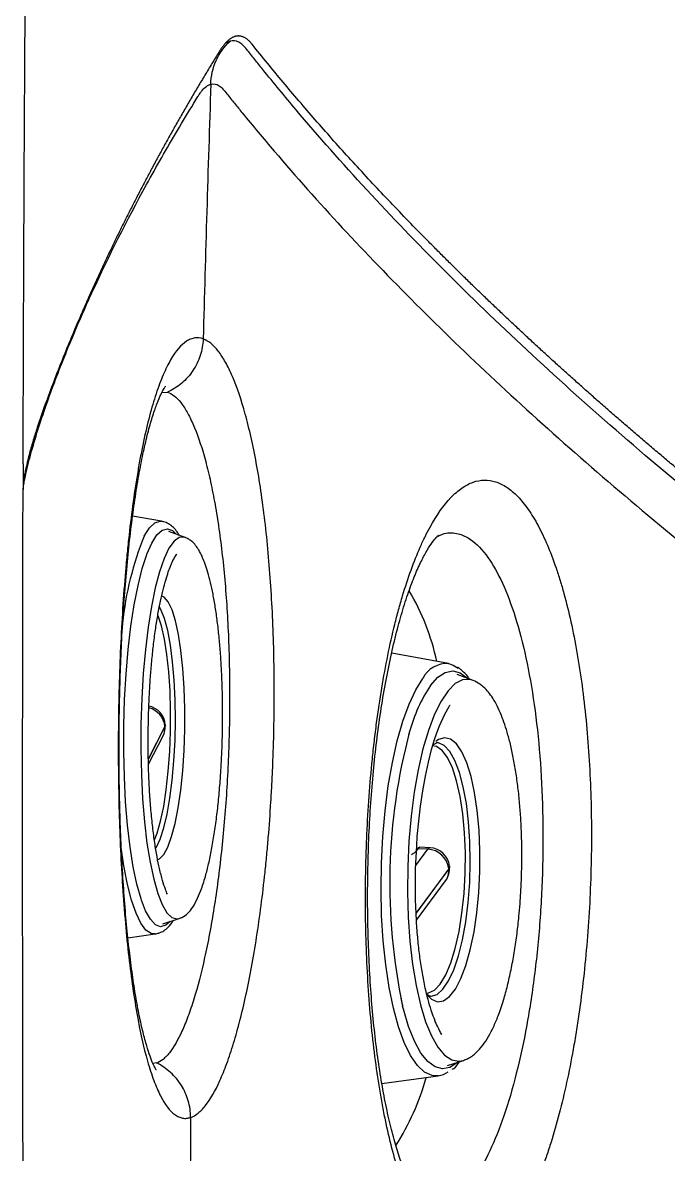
# Model space of a CAD drawing. Extents: x 409 to 498, y 628 to 778.
# Drawn here: x 413.901 to 416.584, y 690.843 to 695.543 of the extents above; entities that cross this region are included whole.
import ezdxf

# ---------------------------------------------------------------- set-up
doc = ezdxf.new("R2010")
doc.units = 0
doc.header["$MEASUREMENT"] = 0
doc.layers.add('1', color=4, linetype='Continuous')
doc.layers.add('GEOMETRY', color=4, linetype='Continuous', lineweight=25)

# ---------------------------------------------------------------- blocks, each defined once
blk = doc.blocks.new('2026_PULSE')
at = {"layer": 'GEOMETRY'}
for p, q in [((6.1864, 50.5058), (6.1714, 50.4963)), ((5.9026, 49.0461), (5.9268, 49.0481)), ((5.3367, 48.726), (5.3321, 48.6959)), ((5.901, 48.5117), (5.7813, 48.5324)), ((5.999, 48.4448), (5.9316, 48.4691)), ((6.0005, 48.4442), (5.999, 48.4448)), ((7.0942, 47.9206), (6.8576, 47.9647)), ((7.1955, 47.8509), (7.1302, 47.8758)), ((5.9156, 47.6595), (5.8467, 47.5263)), ((5.9157, 47.6578), (5.9156, 47.6595)), ((5.9172, 47.6647), (5.9171, 47.6664)), ((5.8467, 47.5245), (5.9157, 47.6578)), ((5.8473, 47.5027), (5.9079, 47.6201)), ((6.9321, 47.6388), (6.928, 47.6251)), ((7.0455, 47.5917), (7.0434, 47.5917)), ((6.9578, 47.0827), (7.0072, 47.1498)), ((7.0072, 47.1498), (6.9664, 47.1518)), ((7.0173, 47.1559), (6.9747, 47.158)), ((7.0945, 47.069), (6.9591, 46.8851)), ((6.9592, 46.8834), (7.0947, 47.0673)), ((7.0947, 47.0673), (7.0945, 47.069)), ((7.0979, 47.0773), (7.0978, 47.0789)), ((6.9606, 46.8546), (7.0817, 47.019)), ((5.9065, 46.8399), (5.9747, 46.8621)), ((5.9747, 46.8621), (5.9771, 46.863)), ((5.7621, 46.7823), (5.8746, 46.7982)), ((5.8811, 46.2621), (5.8657, 46.2605)), ((7.089, 46.2513), (7.1555, 46.2729)), ((7.1555, 46.2729), (7.1591, 46.2741)), ((6.8172, 46.177), (7.0508, 46.2084))]:
    blk.add_line(p, q, dxfattribs=at)
at = {"layer": 'GEOMETRY', "flags": 128}
for points in [[(5.3265, 48.7502), (5.3263, 48.6966), (5.3262, 48.6431)], [(5.8296, 48.4505), (5.8512, 48.4848), (5.8732, 48.5055), (5.8954, 48.5122), (5.901, 48.5117)], [(5.8608, 48.4215), (5.8821, 48.4551), (5.9038, 48.4751), (5.9256, 48.481), (5.9473, 48.4728), (5.9627, 48.4579)], [(5.999, 48.4448), (5.9963, 48.4456), (5.9749, 48.4444), (5.9535, 48.429), (5.9325, 48.3998), (5.9123, 48.3572), (5.8932, 48.3021), (5.8756, 48.2355), (5.8598, 48.1584), (5.8461, 48.0724), (5.8347, 47.9789), (5.8257, 47.8795), (5.8195, 47.7762), (5.8161, 47.6706), (5.8155, 47.5648), (5.8178, 47.4605), (5.8228, 47.3597), (5.8307, 47.2641), (5.8411, 47.1755), (5.8539, 47.0954), (5.8689, 47.0252)], [(5.8401, 48.3738), (5.8405, 48.3747), (5.8608, 48.4215)], [(5.818, 46.938), (5.8163, 46.9434), (5.7992, 47.0044), (5.784, 47.0765), (5.771, 47.1586), (5.7604, 47.2491), (5.7524, 47.3466), (5.7471, 47.4493), (5.7447, 47.5555), (5.7451, 47.6635), (5.7483, 47.7713), (5.7544, 47.8771), (5.7631, 47.979), (5.7744, 48.0755), (5.788, 48.1647), (5.8038, 48.2452), (5.8214, 48.3156), (5.8401, 48.3738)], [(5.8842, 47.107), (5.8931, 47.1106), (5.9106, 47.1281), (5.9275, 47.1589), (5.9434, 47.2023), (5.9579, 47.2572), (5.9706, 47.3221), (5.9813, 47.3955), (5.9895, 47.4754), (5.9952, 47.5599), (5.9981, 47.6468), (5.9983, 47.7339), (5.9956, 47.819), (5.9902, 47.8999), (5.9822, 47.9746), (5.9719, 48.0413), (5.9593, 48.0982), (5.945, 48.1438), (5.9292, 48.177), (5.9124, 48.1971), (5.9016, 48.2026)], [(5.8769, 47.153), (5.8799, 47.1578), (5.8962, 47.192), (5.9113, 47.2384), (5.9249, 47.2957), (5.9366, 47.3625), (5.9461, 47.437), (5.9532, 47.5172), (5.9575, 47.6011), (5.9592, 47.6864), (5.958, 47.7709), (5.9541, 47.8523), (5.9475, 47.9286), (5.9385, 47.9977), (5.9271, 48.0578), (5.9139, 48.1074), (5.899, 48.145), (5.8921, 48.1574)], [(5.8716, 47.1883), (5.8829, 47.2168), (5.8975, 47.2667), (5.9104, 47.3273), (5.9212, 47.3968), (5.9297, 47.4734), (5.9357, 47.555), (5.9389, 47.6394), (5.9393, 47.7242), (5.9368, 47.8071), (5.9316, 47.8859), (5.9237, 47.9584), (5.9135, 48.0227), (5.9011, 48.0769), (5.8869, 48.1196), (5.8858, 48.1222)], [(7.0942, 47.9206), (7.1127, 47.9147), (7.134, 47.9015)], [(7.0508, 46.2084), (7.0252, 46.2096), (6.9941, 46.2237), (6.9642, 46.2517), (6.9358, 46.293), (6.9095, 46.347), (6.8857, 46.4127), (6.8648, 46.4892), (6.8471, 46.5752), (6.8329, 46.6691), (6.8224, 46.7696), (6.8159, 46.8749), (6.8134, 46.9833), (6.815, 47.0931), (6.8206, 47.2024), (6.8301, 47.3094), (6.8435, 47.4125), (6.8604, 47.5098), (6.8806, 47.5998), (6.9038, 47.681), (6.9296, 47.7521), (6.9575, 47.812), (6.9871, 47.8595)], [(7.1955, 47.8509), (7.183, 47.8544), (7.1524, 47.853), (7.1219, 47.8374), (7.0919, 47.808), (7.063, 47.7653), (7.0356, 47.7101), (7.0104, 47.6433), (6.9877, 47.5661), (6.9679, 47.48), (6.9514, 47.3864), (6.9385, 47.287), (6.9295, 47.1836), (6.9244, 47.0781), (6.9234, 46.9723), (6.9264, 46.868), (6.9335, 46.7673), (6.9446, 46.6718), (6.9593, 46.5833), (6.9774, 46.5034), (6.9987, 46.4334)], [(7.0185, 47.8303), (7.0488, 47.8641), (7.0799, 47.8842), (7.1111, 47.8903), (7.142, 47.8823), (7.172, 47.8603), (7.1726, 47.8597)], [(6.9571, 47.0674), (6.9614, 47.1641), (6.9641, 47.203), (6.9698, 47.266), (6.9772, 47.3287), (6.9865, 47.3922), (6.9976, 47.4537), (7.0101, 47.5115), (7.0236, 47.5641), (7.0373, 47.6097), (7.0494, 47.6442), (7.0562, 47.6617), (7.0785, 47.711), (7.0961, 47.7419), (7.0998, 47.7476), (7.1004, 47.7484), (7.1005, 47.7486), (7.1005, 47.7486), (7.1005, 47.7486), (7.1005, 47.7486)], [(5.9171, 47.6664), (5.9172, 47.6656), (5.9156, 47.6595)], [(5.9172, 47.6647), (5.9173, 47.664), (5.9157, 47.6578)], [(7.0033, 46.5456), (7.0232, 46.5267), (7.048, 46.5167), (7.0732, 46.5205), (7.0982, 46.5382), (7.1224, 46.5691), (7.1452, 46.6127), (7.166, 46.6676), (7.1843, 46.7326), (7.1996, 46.8061), (7.2115, 46.8861), (7.2197, 46.9706), (7.2241, 47.0574), (7.2244, 47.1445), (7.2208, 47.2296), (7.2132, 47.3104), (7.2019, 47.3851), (7.1872, 47.4516), (7.1694, 47.5083), (7.149, 47.5538), (7.1265, 47.5869), (7.1025, 47.6068), (7.0776, 47.613), (7.0524, 47.6052), (7.0408, 47.597)], [(7.0013, 46.5525), (7.011, 46.5531), (7.0355, 46.5644), (7.0595, 46.5895), (7.0822, 46.6275), (7.1032, 46.6776), (7.1217, 46.7382), (7.1373, 46.8078), (7.1496, 46.8845), (7.1582, 46.9661), (7.1629, 47.0505), (7.1636, 47.1353), (7.1602, 47.2182), (7.1529, 47.2969), (7.1418, 47.3693), (7.1273, 47.4334), (7.1097, 47.4875), (7.0895, 47.5301), (7.0673, 47.5599), (7.0437, 47.5763), (7.0263, 47.5795)], [(7.0195, 46.5393), (7.0213, 46.5394), (7.0459, 46.547), (7.0702, 46.5682), (7.0935, 46.6026), (7.1152, 46.6491), (7.1347, 46.7065), (7.1515, 46.7734), (7.1652, 46.8479), (7.1754, 46.9282), (7.1818, 47.0121), (7.1843, 47.0974), (7.1828, 47.1818), (7.1773, 47.2632), (7.168, 47.3394), (7.1552, 47.4084), (7.1391, 47.4684), (7.1202, 47.5178), (7.099, 47.5553), (7.076, 47.5799), (7.0519, 47.5911), (7.0455, 47.5917)], [(5.8746, 46.7982), (5.8581, 46.7998), (5.8364, 46.8141), (5.8154, 46.8423), (5.7955, 46.8838), (5.777, 46.9379), (5.7603, 47.0039), (5.7455, 47.0805), (5.733, 47.1666), (5.733, 47.1669)], [(7.0978, 47.0789), (7.0975, 47.0751), (7.0945, 47.069)], [(7.0979, 47.0773), (7.0977, 47.0735), (7.0947, 47.0673)], [(5.8689, 47.0252), (5.8858, 46.9663), (5.9043, 46.9197), (5.924, 46.8861), (5.9447, 46.8662), (5.966, 46.8604), (5.9747, 46.8621)], [(5.938, 46.8501), (5.9195, 46.8341), (5.8977, 46.8282), (5.876, 46.8364), (5.855, 46.8587), (5.835, 46.8945), (5.818, 46.938)], [(7.1322, 46.2653), (7.1307, 46.264), (7.0997, 46.2439), (7.0684, 46.2378), (7.0376, 46.2458), (7.0076, 46.2679), (6.979, 46.3035), (6.9524, 46.3522), (6.928, 46.4131), (6.9065, 46.4851), (6.9031, 46.4984)], [(6.9987, 46.4334), (7.0228, 46.3746), (7.0491, 46.3281), (7.0773, 46.2948), (7.1068, 46.2751), (7.1372, 46.2695), (7.1555, 46.2729)]]:
    blk.add_lwpolyline(points, dxfattribs=at)
at = {"layer": 'GEOMETRY'}
for centre, radius, start, end in [((7.0374, 47.9578), 1.3044, 157.8091, 174.2289), ((6.1139, 47.7354), 0.9508, 11.7964, 30.8721), ((7.0866, 47.8096), 0.1113, 86.0857, 153.3496), ((7.5961, 47.4545), 0.6891, 146.9527, 164.5096), ((5.8323, 47.6608), 0.085, 3.7909, 79.7196), ((5.8281, 47.6512), 0.0879, 5.3965, 76.2805), ((5.8324, 47.6591), 0.085, 332.6635, 3.7909), ((5.8443, 47.6528), 0.0715, 332.7901, 4.0487), ((9.2914, 47.0083), 2.4421, 165.0438, 192.0514), ((7.0175, 47.1442), 0.0117, 91.0024, 151.7046), ((7.003, 47.0576), 0.0922, 7.0561, 87.3577), ((7.0132, 47.071), 0.085, 5.318, 87.1816), ((7.0133, 47.0694), 0.085, 323.6149, 5.318), ((7.0253, 47.06), 0.0698, 323.9985, 6.0312), ((5.9773, 46.4885), 1.0631, 327.6116, 344.3466), ((7.0359, 46.3013), 0.0941, 279.1227, 306.8061)]:
    blk.add_arc(centre, radius, start, end, dxfattribs=at)
for points, knots in [([(5.3265, 48.7502), (5.327, 48.909), (5.3279, 49.2267), (5.3299, 49.7033), (5.3322, 50.18), (5.335, 50.6568), (5.3382, 51.1337), (5.3418, 51.6106), (5.3458, 52.0877), (5.3502, 52.5648), (5.3551, 53.042), (5.3604, 53.5193), (5.3661, 53.9967), (5.3722, 54.4742), (5.3787, 54.9517), (5.3834, 55.2701), (5.3857, 55.4293)], [0, 0, 0, 0, 0.071341, 0.142695, 0.214062, 0.285443, 0.356838, 0.428246, 0.499668, 0.571103, 0.642552, 0.714014, 0.78549, 0.85698, 0.928483, 1, 1, 1, 1]), ([(6.2779, 50.4926), (6.2766, 50.4943), (6.2738, 50.4977), (6.2696, 50.5023), (6.2654, 50.5065), (6.2612, 50.5103), (6.2569, 50.5137), (6.2527, 50.5168), (6.2484, 50.5194), (6.244, 50.5217), (6.2397, 50.5236), (6.2354, 50.5251), (6.231, 50.5262), (6.2267, 50.5269), (6.2223, 50.5272), (6.2179, 50.5271), (6.2135, 50.5267), (6.2091, 50.5258), (6.2048, 50.5246), (6.2004, 50.5229), (6.196, 50.5209), (6.1916, 50.5185), (6.1872, 50.5157), (6.1829, 50.5125), (6.1785, 50.509), (6.1742, 50.505), (6.1698, 50.5007), (6.1655, 50.496), (6.1612, 50.4909), (6.1569, 50.4855), (6.1527, 50.4796), (6.1484, 50.4734), (6.1456, 50.469), (6.1442, 50.4668)], [0, 0, 0, 0, 0.03225, 0.064501, 0.096753, 0.129007, 0.161262, 0.193518, 0.225776, 0.258035, 0.290295, 0.322556, 0.354818, 0.38708, 0.419343, 0.451606, 0.483869, 0.516131, 0.548394, 0.580656, 0.612918, 0.64518, 0.677441, 0.709702, 0.741962, 0.774221, 0.806479, 0.838736, 0.870992, 0.903246, 0.935498, 0.96775, 1, 1, 1, 1]), ([(6.1063, 50.327), (6.107, 50.3608), (6.1145, 50.3944), (6.1419, 50.4556), (6.1618, 50.4833), (6.1864, 50.5057)], [0, 0, 0, 0, 0.5, 0.5, 1, 1, 1, 1]), ([(9.0581, 47.8782), (8.7505, 48.1048), (8.4599, 48.3308), (7.9133, 48.779), (7.6573, 49.0015), (7.2994, 49.3347), (7.1844, 49.4456), (6.963, 49.6672), (6.8566, 49.7778), (6.6522, 49.9993), (6.5542, 50.1101), (6.4133, 50.2766), (6.3674, 50.3321), (6.3112, 50.4017), (6.3, 50.4156), (6.2833, 50.4364), (6.2778, 50.4432), (6.2668, 50.4571), (6.2612, 50.4646), (6.2502, 50.4782), (6.2447, 50.4843), (6.2336, 50.4945), (6.2279, 50.4986), (6.2106, 50.5074), (6.1986, 50.5089), (6.1864, 50.5057)], [0, 0, 0, 0, 0.25, 0.25, 0.5, 0.5, 0.625, 0.625, 0.75, 0.75, 0.875, 0.875, 0.9375, 0.9375, 0.953125, 0.953125, 0.960937, 0.960937, 0.96875, 0.96875, 0.976562, 0.976562, 0.984375, 0.984375, 1, 1, 1, 1]), ([(9.0332, 47.9545), (9.0157, 47.9675), (8.9808, 47.9933), (8.9289, 48.032), (8.8773, 48.0707), (8.826, 48.1093), (8.775, 48.1479), (8.7244, 48.1865), (8.6741, 48.2251), (8.6241, 48.2636), (8.5745, 48.3021), (8.5252, 48.3406), (8.4762, 48.379), (8.4276, 48.4174), (8.3793, 48.4558), (8.3313, 48.4942), (8.2837, 48.5325), (8.2364, 48.5708), (8.1895, 48.6091), (8.1429, 48.6473), (8.0966, 48.6855), (8.0507, 48.7237), (8.0051, 48.7619), (7.9598, 48.8), (7.9149, 48.8381), (7.8703, 48.8762), (7.826, 48.9143), (7.7821, 48.9523), (7.7386, 48.9903), (7.6953, 49.0283), (7.6524, 49.0663), (7.6099, 49.1043), (7.5677, 49.1422), (7.5258, 49.1801), (7.4842, 49.2181), (7.443, 49.2559), (7.4022, 49.2938), (7.3616, 49.3317), (7.3214, 49.3695), (7.2816, 49.4074), (7.242, 49.4452), (7.2028, 49.483), (7.164, 49.5208), (7.1255, 49.5586), (7.0873, 49.5964), (7.0494, 49.6342), (7.0119, 49.672), (6.9614, 49.7232), (6.8986, 49.7879), (6.824, 49.8661), (6.7509, 49.9443), (6.6792, 50.0225), (6.6088, 50.1007), (6.5399, 50.179), (6.4723, 50.2573), (6.4061, 50.3357), (6.3412, 50.4141), (6.299, 50.4665), (6.2779, 50.4926)], [0, 0, 0, 0, 0.014992, 0.029984, 0.044976, 0.059968, 0.07496, 0.089952, 0.104943, 0.119935, 0.134927, 0.149918, 0.16491, 0.179902, 0.194893, 0.209885, 0.224877, 0.239868, 0.25486, 0.269852, 0.284844, 0.299836, 0.314828, 0.329821, 0.344813, 0.359805, 0.374797, 0.389789, 0.404781, 0.419772, 0.434764, 0.449756, 0.464748, 0.479739, 0.494731, 0.509723, 0.524714, 0.539706, 0.554698, 0.56969, 0.584682, 0.599674, 0.614666, 0.629658, 0.64465, 0.659642, 0.674634, 0.689626, 0.720663, 0.751701, 0.782738, 0.813776, 0.844813, 0.87585, 0.906888, 0.937925, 0.968962, 1, 1, 1, 1]), ([(6.1442, 50.4668), (6.1343, 50.4508), (6.1146, 50.4189), (6.0854, 50.371), (6.0567, 50.3232), (6.0284, 50.2753), (6.0004, 50.2274), (5.9729, 50.1794), (5.9458, 50.1315), (5.9191, 50.0836), (5.8927, 50.0356), (5.8668, 49.9877), (5.8412, 49.9397), (5.8161, 49.8917), (5.7913, 49.8437), (5.7669, 49.7958), (5.7428, 49.7478), (5.7192, 49.6998), (5.6959, 49.6518), (5.673, 49.6037), (5.6505, 49.5557), (5.6284, 49.5077), (5.6139, 49.4757), (5.6066, 49.4596)], [0, 0, 0, 0, 0.047619, 0.095239, 0.142858, 0.190477, 0.238096, 0.285716, 0.333335, 0.380954, 0.428573, 0.476192, 0.523811, 0.57143, 0.619049, 0.666668, 0.714287, 0.761905, 0.809524, 0.857143, 0.904762, 0.952381, 1, 1, 1, 1]), ([(5.3262, 48.6431), (5.3272, 48.65), (5.3283, 48.6571), (5.3307, 48.6715), (5.332, 48.6788), (5.3363, 48.701), (5.3397, 48.7162), (5.3506, 48.7628), (5.3593, 48.7951), (5.3786, 48.8613), (5.3892, 48.8952), (5.4119, 48.964), (5.424, 48.9989), (5.4622, 49.1045), (5.49, 49.1761), (5.5497, 49.3206), (5.5816, 49.3935), (5.6827, 49.6132), (5.7576, 49.7613), (5.8803, 49.985), (5.923, 50.0599), (5.9896, 50.1725), (6.0122, 50.2101), (6.0411, 50.257), (6.0469, 50.2664), (6.0556, 50.2804), (6.0585, 50.2851), (6.0644, 50.2936), (6.0673, 50.2975), (6.0762, 50.308), (6.0822, 50.3137), (6.0912, 50.3202), (6.0942, 50.322), (6.0988, 50.3243), (6.1003, 50.325), (6.1033, 50.3261), (6.1049, 50.3266), (6.1064, 50.327)], [0, 0, 0, 0, 0.015625, 0.015625, 0.03125, 0.03125, 0.0625, 0.0625, 0.125, 0.125, 0.1875, 0.1875, 0.25, 0.25, 0.375, 0.375, 0.5, 0.5, 0.75, 0.75, 0.875, 0.875, 0.9375, 0.9375, 0.953125, 0.953125, 0.960938, 0.960938, 0.96875, 0.96875, 0.984375, 0.984375, 0.992188, 0.992188, 0.996094, 0.996094, 1, 1, 1, 1]), ([(6.1063, 50.327), (6.118, 50.3301), (6.1294, 50.3279), (6.146, 50.3173), (6.1514, 50.3126), (6.1621, 50.3012), (6.1673, 50.2943), (6.1779, 50.2805), (6.1832, 50.2739), (6.1939, 50.2609), (6.1993, 50.2542), (6.2153, 50.2343), (6.2261, 50.221), (6.2803, 50.1546), (6.3245, 50.1017), (6.4602, 49.9427), (6.5544, 49.8368), (6.8486, 49.5196), (7.0603, 49.3081), (7.4018, 48.9896), (7.5196, 48.8833), (7.7633, 48.6703), (7.8892, 48.5636), (8.1489, 48.3493), (8.2827, 48.2418), (8.5583, 48.0259), (8.7001, 47.9176), (8.8458, 47.8091)], [0, 0, 0, 0, 0.015625, 0.015625, 0.023438, 0.023438, 0.03125, 0.03125, 0.039063, 0.039063, 0.046875, 0.046875, 0.0625, 0.0625, 0.125, 0.125, 0.25, 0.25, 0.5, 0.5, 0.625, 0.625, 0.75, 0.75, 0.875, 0.875, 1, 1, 1, 1]), ([(5.6066, 49.4597), (5.5794, 49.3991), (5.553, 49.3384), (5.5021, 49.2163), (5.4774, 49.155), (5.4418, 49.0616), (5.4301, 49.0302), (5.4073, 48.9665), (5.3961, 48.9341), (5.3796, 48.8839), (5.3742, 48.8668), (5.3635, 48.8317), (5.3583, 48.8136), (5.3505, 48.785), (5.348, 48.7752), (5.343, 48.7548), (5.3405, 48.7442), (5.3369, 48.7271), (5.3357, 48.7212), (5.3333, 48.7089), (5.3322, 48.7025), (5.33, 48.6886), (5.329, 48.6812), (5.3276, 48.6686), (5.3271, 48.6641), (5.3265, 48.6542), (5.3262, 48.6488), (5.3262, 48.6431)], [0, 0, 0, 0, 0.25, 0.25, 0.5, 0.5, 0.625, 0.625, 0.75, 0.75, 0.8125, 0.8125, 0.875, 0.875, 0.90625, 0.90625, 0.9375, 0.9375, 0.953125, 0.953125, 0.96875, 0.96875, 0.984375, 0.984375, 0.992188, 0.992188, 1, 1, 1, 1]), ([(6.0745, 49.2692), (6.0628, 49.2733), (6.0513, 49.2746), (6.0339, 49.2721), (6.0282, 49.2706), (6.0167, 49.2661), (6.0109, 49.2631), (5.9825, 49.2448), (5.9606, 49.2191), (5.9288, 49.1644), (5.9185, 49.1434), (5.8981, 49.0959), (5.8883, 49.0697), (5.86, 48.9842), (5.8426, 48.9181), (5.8225, 48.8237), (5.8186, 48.8041), (5.811, 48.7642), (5.8073, 48.7438), (5.7966, 48.6814), (5.7899, 48.6381), (5.7775, 48.5483), (5.7717, 48.5018), (5.7637, 48.4295), (5.7611, 48.405), (5.7562, 48.3551), (5.7539, 48.3298), (5.7429, 48.2024), (5.7361, 48.0973), (5.7287, 47.9349), (5.7267, 47.88), (5.7237, 47.7686), (5.7227, 47.7129), (5.7219, 47.6293), (5.7217, 47.6014), (5.7217, 47.5455), (5.7218, 47.5176), (5.7225, 47.4344), (5.7234, 47.3796), (5.7275, 47.2176), (5.7321, 47.1124), (5.7402, 46.9845), (5.742, 46.959), (5.7457, 46.9091), (5.7477, 46.8845), (5.7539, 46.8119), (5.7584, 46.7652), (5.7684, 46.675), (5.7739, 46.6314), (5.7856, 46.5476), (5.792, 46.5072), (5.8121, 46.3934), (5.827, 46.3267), (5.8475, 46.2547), (5.8517, 46.2409), (5.8603, 46.2144), (5.8647, 46.2017), (5.8782, 46.1658), (5.8874, 46.1446), (5.9158, 46.0891), (5.9358, 46.0628), (5.9622, 46.0437), (5.9676, 46.0405), (5.9783, 46.0358), (5.9891, 46.0324), (6.0001, 46.0319), (6.0084, 46.0327), (6.0112, 46.0331), (6.0167, 46.0343), (6.0195, 46.035), (6.0223, 46.036)], [0, 0, 0, 0, 0.03125, 0.03125, 0.046875, 0.046875, 0.0625, 0.0625, 0.125, 0.125, 0.15625, 0.15625, 0.1875, 0.1875, 0.25, 0.25, 0.265625, 0.265625, 0.28125, 0.28125, 0.3125, 0.3125, 0.34375, 0.34375, 0.359375, 0.359375, 0.375, 0.375, 0.4375, 0.4375, 0.46875, 0.46875, 0.5, 0.5, 0.515625, 0.515625, 0.53125, 0.53125, 0.5625, 0.5625, 0.625, 0.625, 0.640625, 0.640625, 0.65625, 0.65625, 0.6875, 0.6875, 0.71875, 0.71875, 0.75, 0.75, 0.8125, 0.8125, 0.828125, 0.828125, 0.84375, 0.84375, 0.875, 0.875, 0.9375, 0.9375, 0.953125, 0.953125, 0.96875, 0.984375, 0.984375, 0.992188, 0.992188, 1, 1, 1, 1]), ([(6.0744, 49.2692), (6.0735, 49.2459), (6.0693, 49.2226), (6.0548, 49.1781), (6.0445, 49.1569), (6.0186, 49.118), (6.0029, 49.1004), (5.9676, 49.0703), (5.9478, 49.0577), (5.9268, 49.0481)], [0, 0, 0, 0, 0.25, 0.25, 0.5, 0.5, 0.75, 0.75, 1, 1, 1, 1]), ([(6.0225, 46.0359), (6.0328, 46.0394), (6.043, 46.0452), (6.0584, 46.0576), (6.0635, 46.0623), (6.0737, 46.0729), (6.0789, 46.0788), (6.1044, 46.1111), (6.1244, 46.1457), (6.1537, 46.2105), (6.1633, 46.2343), (6.1776, 46.2732), (6.1824, 46.2868), (6.1918, 46.3149), (6.1964, 46.3294), (6.2191, 46.4041), (6.2363, 46.4708), (6.2603, 46.5812), (6.2681, 46.6198), (6.283, 46.7005), (6.29, 46.742), (6.3099, 46.8699), (6.3215, 46.9596), (6.334, 47.0773), (6.3363, 47.1011), (6.3409, 47.1493), (6.3431, 47.1737), (6.3492, 47.247), (6.3528, 47.2965), (6.3574, 47.3715), (6.3588, 47.3966), (6.3614, 47.4471), (6.3626, 47.4725), (6.3657, 47.5483), (6.3673, 47.5988), (6.3704, 47.7498), (6.3704, 47.8501), (6.3672, 47.9998), (6.3656, 48.0497), (6.3614, 48.1473), (6.3588, 48.1952), (6.3495, 48.3361), (6.3413, 48.4264), (6.3259, 48.5563), (6.3203, 48.598), (6.3084, 48.6783), (6.302, 48.7169), (6.2884, 48.7908), (6.2812, 48.8262), (6.2697, 48.8769), (6.2658, 48.8934), (6.2578, 48.9256), (6.2537, 48.9413), (6.2328, 49.0168), (6.215, 49.0688), (6.1868, 49.1345), (6.1771, 49.1544), (6.1622, 49.181), (6.1572, 49.1893), (6.1471, 49.2048), (6.142, 49.2119), (6.1165, 49.2447), (6.0956, 49.2617), (6.0744, 49.2692)], [0, 0, 0, 0, 0.03125, 0.03125, 0.046875, 0.046875, 0.0625, 0.0625, 0.125, 0.125, 0.15625, 0.15625, 0.171875, 0.171875, 0.1875, 0.1875, 0.25, 0.25, 0.28125, 0.28125, 0.3125, 0.3125, 0.375, 0.375, 0.390625, 0.390625, 0.40625, 0.40625, 0.4375, 0.4375, 0.453125, 0.453125, 0.46875, 0.46875, 0.5, 0.5, 0.5625, 0.5625, 0.59375, 0.59375, 0.625, 0.625, 0.6875, 0.6875, 0.71875, 0.71875, 0.75, 0.75, 0.78125, 0.78125, 0.796875, 0.796875, 0.8125, 0.8125, 0.875, 0.875, 0.90625, 0.90625, 0.921875, 0.921875, 0.9375, 0.9375, 1, 1, 1, 1]), ([(5.8795, 46.2327), (5.8795, 46.2327), (5.8795, 46.2326), (5.8732, 46.2434), (5.8633, 46.2649), (5.8504, 46.2989), (5.8359, 46.3456), (5.8205, 46.405), (5.8051, 46.4767), (5.7905, 46.5593), (5.7769, 46.6522), (5.7645, 46.7542), (5.7534, 46.8653), (5.744, 46.9843), (5.7363, 47.11), (5.7305, 47.2409), (5.7267, 47.3755), (5.7249, 47.5124), (5.7251, 47.6499), (5.7273, 47.7866), (5.7316, 47.9218), (5.7378, 48.0552), (5.7462, 48.186), (5.7565, 48.3127), (5.7687, 48.4338), (5.7828, 48.5477), (5.7984, 48.6531), (5.8153, 48.7485), (5.8331, 48.8325), (5.8515, 48.9051), (5.87, 48.966), (5.8871, 49.0125), (5.9017, 49.0451), (5.912, 49.0644), (5.9181, 49.073), (5.9174, 49.0722), (5.9172, 49.0719)], [0, 0, 0, 0, 0.01326, 0.035152, 0.059035, 0.084961, 0.112732, 0.141998, 0.172359, 0.203448, 0.234421, 0.266143, 0.298468, 0.331268, 0.364415, 0.397784, 0.431257, 0.464702, 0.498042, 0.531088, 0.563962, 0.597072, 0.630362, 0.663747, 0.697082, 0.730229, 0.763047, 0.795392, 0.827004, 0.857852, 0.888559, 0.918525, 0.944387, 0.968513, 0.99083, 1, 1, 1, 1]), ([(5.9267, 49.0481), (5.9452, 49.0418), (5.9633, 49.0273), (5.9856, 48.9993), (5.99, 48.9932), (5.9988, 48.98), (6.0032, 48.9728), (6.0162, 48.9501), (6.0246, 48.933), (6.0493, 48.8766), (6.0648, 48.832), (6.0831, 48.767), (6.0867, 48.7535), (6.0937, 48.7258), (6.0971, 48.7116), (6.1071, 48.6679), (6.1134, 48.6374), (6.1253, 48.5737), (6.1309, 48.5405), (6.1414, 48.4713), (6.1462, 48.4353), (6.1596, 48.3232), (6.1668, 48.2453), (6.1749, 48.1237), (6.1772, 48.0823), (6.1808, 47.9981), (6.1822, 47.9549), (6.1848, 47.8257), (6.1847, 47.7391), (6.1819, 47.6087), (6.1805, 47.5652), (6.1768, 47.4779), (6.1745, 47.4341), (6.169, 47.3478), (6.1658, 47.3052), (6.1586, 47.2208), (6.1545, 47.179), (6.1413, 47.0573), (6.1311, 46.98), (6.1136, 46.8698), (6.1075, 46.834), (6.0944, 46.7645), (6.0877, 46.7313), (6.0666, 46.6362), (6.0517, 46.5788), (6.0319, 46.5146), (6.0278, 46.5021), (6.0197, 46.4779), (6.0155, 46.4662), (6.0031, 46.4327), (5.9947, 46.4123), (5.9693, 46.3566), (5.952, 46.3268), (5.9299, 46.299), (5.9255, 46.2939), (5.9166, 46.2847), (5.9122, 46.2807), (5.899, 46.27), (5.8901, 46.265), (5.8813, 46.262)], [0, 0, 0, 0, 0.0625, 0.0625, 0.078125, 0.078125, 0.09375, 0.09375, 0.125, 0.125, 0.1875, 0.1875, 0.203125, 0.203125, 0.21875, 0.21875, 0.25, 0.25, 0.28125, 0.28125, 0.3125, 0.3125, 0.375, 0.375, 0.40625, 0.40625, 0.4375, 0.4375, 0.5, 0.5, 0.53125, 0.53125, 0.5625, 0.5625, 0.59375, 0.59375, 0.625, 0.625, 0.6875, 0.6875, 0.71875, 0.71875, 0.75, 0.75, 0.8125, 0.8125, 0.828125, 0.828125, 0.84375, 0.84375, 0.875, 0.875, 0.9375, 0.9375, 0.953125, 0.953125, 0.96875, 0.96875, 1, 1, 1, 1]), ([(7.2895, 48.6757), (7.2583, 48.6856), (7.2271, 48.685), (7.1882, 48.6713), (7.1804, 48.6679), (7.1648, 48.6597), (7.157, 48.655), (7.1338, 48.6389), (7.1186, 48.6257), (7.0738, 48.5788), (7.0448, 48.5379), (7.0099, 48.4745), (7.0029, 48.4611), (6.9893, 48.4335), (6.9826, 48.4191), (6.9629, 48.3746), (6.9376, 48.3111), (6.9141, 48.2398), (6.8972, 48.1832), (6.8917, 48.1639), (6.8808, 48.1241), (6.8755, 48.1037), (6.8499, 48.0003), (6.832, 47.9121), (6.8086, 47.7718), (6.8015, 47.7237), (6.7916, 47.6495), (6.7885, 47.6245), (6.7827, 47.5742), (6.7799, 47.5489), (6.7671, 47.4219), (6.7595, 47.3182), (6.7536, 47.1859), (6.7526, 47.1593), (6.7509, 47.1059), (6.7502, 47.0791), (6.7488, 46.9992), (6.7485, 46.9463), (6.7499, 46.7886), (6.7536, 46.6848), (6.7668, 46.48), (6.7761, 46.3824), (6.794, 46.243), (6.8006, 46.1976), (6.8115, 46.1315), (6.8153, 46.1097), (6.8232, 46.0668), (6.8273, 46.0459), (6.8485, 45.9437), (6.8677, 45.8694), (6.8944, 45.7859), (6.8999, 45.7696), (6.9111, 45.7381), (6.9169, 45.7228), (6.9345, 45.6786), (6.9467, 45.6516), (6.9842, 45.5776), (7.0108, 45.5376), (7.0459, 45.4995), (7.053, 45.4925), (7.0674, 45.4798), (7.0746, 45.4741), (7.0964, 45.459), (7.1257, 45.444), (7.1557, 45.4393), (7.1785, 45.4396), (7.1861, 45.4404), (7.2014, 45.4432), (7.2091, 45.4453), (7.2475, 45.459), (7.2779, 45.4802), (7.3229, 45.5268), (7.3378, 45.5448), (7.36, 45.5757), (7.3674, 45.5867), (7.382, 45.6097), (7.3892, 45.6217), (7.4247, 45.6846), (7.4519, 45.7436), (7.4841, 45.8281), (7.4904, 45.8455), (7.503, 45.8815), (7.5091, 45.9001), (7.5272, 45.9568), (7.5387, 45.9961), (7.5714, 46.119), (7.5911, 46.207), (7.6129, 46.3252), (7.617, 46.3491), (7.625, 46.3973), (7.6289, 46.4216), (7.6398, 46.4951), (7.6464, 46.5449), (7.6582, 46.646), (7.6634, 46.6974), (7.6723, 46.8018), (7.6761, 46.855), (7.6849, 47.0139), (7.6877, 47.1196), (7.6872, 47.2776), (7.6863, 47.3303), (7.6828, 47.4353), (7.6803, 47.4868), (7.6705, 47.6386), (7.6609, 47.7362), (7.6451, 47.8535), (7.6418, 47.8767), (7.6347, 47.9225), (7.631, 47.945), (7.6195, 48.0111), (7.6111, 48.0534), (7.5931, 48.1349), (7.5834, 48.1739), (7.568, 48.23), (7.5627, 48.2483), (7.5518, 48.2839), (7.5461, 48.3014), (7.5173, 48.3857), (7.4925, 48.4441), (7.4526, 48.5184), (7.4388, 48.5409), (7.4175, 48.5713), (7.4103, 48.5809), (7.3958, 48.5987), (7.3884, 48.607), (7.3663, 48.6299), (7.3512, 48.6427), (7.3206, 48.6631), (7.3051, 48.6707), (7.2895, 48.6757)], [0, 0, 0, 0, 0.03125, 0.03125, 0.039062, 0.039062, 0.046875, 0.046875, 0.0625, 0.0625, 0.09375, 0.09375, 0.101562, 0.101562, 0.109375, 0.109375, 0.125, 0.140625, 0.140625, 0.148437, 0.148437, 0.15625, 0.15625, 0.1875, 0.1875, 0.203125, 0.203125, 0.210937, 0.210937, 0.21875, 0.21875, 0.25, 0.25, 0.257812, 0.257812, 0.265625, 0.265625, 0.28125, 0.28125, 0.3125, 0.3125, 0.34375, 0.34375, 0.359375, 0.359375, 0.367187, 0.367187, 0.375, 0.375, 0.40625, 0.40625, 0.414062, 0.414062, 0.421875, 0.421875, 0.4375, 0.4375, 0.46875, 0.46875, 0.476562, 0.476562, 0.484375, 0.484375, 0.5, 0.515625, 0.515625, 0.523437, 0.523437, 0.53125, 0.53125, 0.5625, 0.5625, 0.578125, 0.578125, 0.585937, 0.585937, 0.59375, 0.59375, 0.625, 0.625, 0.632812, 0.632812, 0.640625, 0.640625, 0.65625, 0.65625, 0.6875, 0.6875, 0.695312, 0.695312, 0.703125, 0.703125, 0.71875, 0.71875, 0.734375, 0.734375, 0.75, 0.75, 0.78125, 0.78125, 0.796875, 0.796875, 0.8125, 0.8125, 0.84375, 0.84375, 0.851562, 0.851562, 0.859375, 0.859375, 0.875, 0.875, 0.890625, 0.890625, 0.898437, 0.898437, 0.90625, 0.90625, 0.9375, 0.9375, 0.953125, 0.953125, 0.960937, 0.960937, 0.96875, 0.96875, 0.984375, 0.984375, 1, 1, 1, 1]), ([(5.33, 44.7502), (5.3299, 44.7949), (5.3297, 44.8843), (5.3292, 45.0185), (5.3286, 45.1526), (5.328, 45.2868), (5.3275, 45.4209), (5.327, 45.5551), (5.3266, 45.6893), (5.3263, 45.8235), (5.3259, 45.9577), (5.3257, 46.0919), (5.3254, 46.2261), (5.3252, 46.3603), (5.325, 46.4945), (5.3248, 46.6288), (5.3246, 46.763), (5.3245, 46.8973), (5.3245, 47.0315), (5.3244, 47.1658), (5.3244, 47.3), (5.3244, 47.4343), (5.3245, 47.5686), (5.3246, 47.7029), (5.3247, 47.8372), (5.3249, 47.9715), (5.3251, 48.1058), (5.3253, 48.2401), (5.3256, 48.3744), (5.3259, 48.5088), (5.3261, 48.5983), (5.3262, 48.6431)], [0, 0, 0, 0, 0.034457, 0.068916, 0.103377, 0.13784, 0.172304, 0.206771, 0.241239, 0.275709, 0.310181, 0.344654, 0.37913, 0.413607, 0.448086, 0.482567, 0.51705, 0.551534, 0.586021, 0.620509, 0.654999, 0.689491, 0.723985, 0.75848, 0.792977, 0.827477, 0.861978, 0.89648, 0.930985, 0.965492, 1, 1, 1, 1]), ([(5.9755, 48.4532), (5.9713, 48.4599), (5.9628, 48.4735), (5.9484, 48.4891), (5.9319, 48.5015), (5.9152, 48.5088), (5.9041, 48.5111), (5.901, 48.5117)], [0, 0, 0, 0, 0.24499, 0.500211, 0.731998, 0.925067, 1, 1, 1, 1]), ([(7.1407, 48.4584), (7.1522, 48.4538), (7.1895, 48.4388), (7.2478, 48.3821), (7.3115, 48.2755), (7.3659, 48.139), (7.4117, 47.9717), (7.4478, 47.7791), (7.4727, 47.5657), (7.4861, 47.3382), (7.4871, 47.1027), (7.4764, 46.8658), (7.4537, 46.6347), (7.4203, 46.4154), (7.3768, 46.2149), (7.325, 46.0382), (7.266, 45.8913), (7.202, 45.7775), (7.1346, 45.7004), (7.0663, 45.6642), (7.0132, 45.6597), (6.9846, 45.6799), (6.9776, 45.6849)], [0, 0, 0, 0, 0.026503, 0.085674, 0.138208, 0.190742, 0.24326, 0.295777, 0.348368, 0.40096, 0.453663, 0.506368, 0.55919, 0.612012, 0.664939, 0.717867, 0.770859, 0.823852, 0.876831, 0.929809, 0.982665, 1, 1, 1, 1]), ([(7.0475, 48.4486), (7.0597, 48.4545), (7.0908, 48.4692), (7.1219, 48.4625), (7.1407, 48.4584)], [0, 0, 0, 0, 0.395049, 1, 1, 1, 1]), ([(6.1549, 47.6508), (6.1552, 47.6837), (6.1556, 47.7299), (6.1544, 47.7974), (6.1527, 47.8542), (6.1495, 47.9196), (6.1449, 47.9853), (6.1389, 48.05), (6.1315, 48.1119), (6.1228, 48.1696), (6.1131, 48.2222), (6.1026, 48.2687), (6.0915, 48.3085), (6.0806, 48.3405), (6.069, 48.3687), (6.0571, 48.3919), (6.0423, 48.4134), (6.0312, 48.4255), (6.014, 48.4384), (6.0043, 48.4425), (5.999, 48.4448)], [0, 0, 0, 0, 0.0845617, 0.1191065, 0.1759572, 0.2342195, 0.2958401, 0.3590128, 0.4229195, 0.4868336, 0.5501113, 0.6120588, 0.6717271, 0.7273316, 0.7745883, 0.8316809, 0.881179, 0.9359984, 0.9649906, 1, 1, 1, 1]), ([(6.9852, 45.6757), (6.9851, 45.6758), (6.9847, 45.6761), (6.9803, 45.6806), (6.9698, 45.6939), (6.9535, 45.7197), (6.934, 45.7572), (6.9125, 45.8071), (6.89, 45.8694), (6.8675, 45.9437), (6.8457, 46.0293), (6.8255, 46.1251), (6.8074, 46.2297), (6.7919, 46.3416), (6.7792, 46.4597), (6.7692, 46.5836), (6.7622, 46.7131), (6.7581, 46.8473), (6.7572, 46.9844), (6.7596, 47.1223), (6.7653, 47.259), (6.7741, 47.3924), (6.786, 47.5214), (6.8009, 47.6459), (6.8186, 47.7661), (6.8392, 47.8811), (6.8622, 47.9892), (6.8873, 48.0887), (6.9137, 48.1781), (6.9409, 48.2558), (6.9678, 48.3209), (6.9933, 48.3725), (7.0166, 48.4113), (7.0357, 48.4372), (7.0496, 48.4516), (7.0514, 48.4529), (7.0523, 48.4535)], [0, 0, 0, 0, 0.009568, 0.026034, 0.050031, 0.074892, 0.101159, 0.12886, 0.157863, 0.187946, 0.218841, 0.25028, 0.282017, 0.313839, 0.345408, 0.377263, 0.409778, 0.442774, 0.476051, 0.509381, 0.542489, 0.57519, 0.607347, 0.639246, 0.671546, 0.704041, 0.736561, 0.76887, 0.800744, 0.831948, 0.86225, 0.89144, 0.919841, 0.947566, 0.974505, 1, 1, 1, 1]), ([(5.8464, 47.6556), (5.8471, 47.688), (5.8481, 47.7336), (5.8513, 47.8004), (5.8548, 47.8569), (5.86, 47.9222), (5.8667, 47.9881), (5.8748, 48.0523), (5.8841, 48.1125), (5.8941, 48.1672), (5.9048, 48.216), (5.9158, 48.2584), (5.9265, 48.2933), (5.9358, 48.3187), (5.9429, 48.3358), (5.9513, 48.3535), (5.9586, 48.3663), (5.9642, 48.3744), (5.9645, 48.3749), (5.9646, 48.3749), (5.9646, 48.3749), (5.9646, 48.3749)], [0, 0, 0, 0, 0.099771, 0.140797, 0.20849, 0.278317, 0.352671, 0.429522, 0.504704, 0.578093, 0.65017, 0.719768, 0.785408, 0.843719, 0.879736, 0.915142, 0.993957, 0.999498, 0.999926, 0.999999, 1, 1, 1, 1]), ([(5.9491, 48.3488), (5.9491, 48.3488), (5.9491, 48.3488), (5.9491, 48.3489), (5.9495, 48.3497), (5.9505, 48.3515), (5.9512, 48.3529), (5.9517, 48.3538), (5.9517, 48.3537), (5.9517, 48.3537)], [0, 0, 0, 0, 0.002017, 0.017041, 0.086225, 0.490419, 0.910976, 0.997629, 1, 1, 1, 1]), ([(7.1388, 47.8998), (7.1379, 47.9008), (7.1352, 47.9036), (7.1323, 47.9044), (7.1305, 47.9049)], [0, 0, 0, 0, 0.361712, 1, 1, 1, 1]), ([(7.1805, 47.8566), (7.1783, 47.8601), (7.1652, 47.8802), (7.1508, 47.8909), (7.1388, 47.8998)], [0, 0, 0, 0, 0.174944, 1, 1, 1, 1]), ([(7.3975, 47.0563), (7.398, 47.089), (7.3987, 47.1352), (7.3973, 47.2027), (7.3951, 47.2594), (7.3908, 47.3249), (7.3845, 47.3903), (7.3762, 47.4547), (7.366, 47.5161), (7.3543, 47.5729), (7.3413, 47.6236), (7.3278, 47.6674), (7.3128, 47.7082), (7.2964, 47.7447), (7.2785, 47.7766), (7.2589, 47.8039), (7.2428, 47.8211), (7.22, 47.8395), (7.2052, 47.8464), (7.1955, 47.8509)], [0, 0, 0, 0, 0.086019, 0.121239, 0.179142, 0.238393, 0.30093, 0.364825, 0.42911, 0.492781, 0.554613, 0.612394, 0.665509, 0.73012, 0.789266, 0.844445, 0.904987, 0.938163, 1, 1, 1, 1]), ([(7.073, 47.7001), (7.0738, 47.7017), (7.0746, 47.7033), (7.0753, 47.7046), (7.0753, 47.7047), (7.0753, 47.7047)], [0, 0, 0, 0, 0.927328, 0.984815, 1, 1, 1, 1]), ([(5.9263, 46.9629), (5.9234, 46.9697), (5.9167, 46.9855), (5.9051, 47.0209), (5.8934, 47.0659), (5.8825, 47.1189), (5.873, 47.1763), (5.8645, 47.241), (5.8574, 47.3116), (5.8519, 47.3858), (5.8485, 47.4548), (5.8467, 47.5178), (5.8457, 47.5824), (5.8461, 47.6286), (5.8464, 47.6556)], [0, 0, 0, 0, 0.062365, 0.144193, 0.240623, 0.325144, 0.412967, 0.503531, 0.597072, 0.689337, 0.778539, 0.842762, 0.908405, 1, 1, 1, 1]), ([(5.9747, 46.8621), (5.9785, 46.8636), (5.9925, 46.8688), (6.0126, 46.8844), (6.0322, 46.9089), (6.0511, 46.9435), (6.069, 46.9878), (6.0847, 47.038), (6.099, 47.0959), (6.1112, 47.1555), (6.1222, 47.2213), (6.1317, 47.2916), (6.1398, 47.3658), (6.1457, 47.4362), (6.1498, 47.5011), (6.1531, 47.5702), (6.1542, 47.6201), (6.1549, 47.6508)], [0, 0, 0, 0, 0.024177, 0.0871201, 0.1604465, 0.2418209, 0.3125776, 0.4002913, 0.4684362, 0.5383683, 0.6093615, 0.6801025, 0.7488784, 0.8196888, 0.8715072, 0.9206497, 1, 1, 1, 1]), ([(7.031, 47.584), (7.0349, 47.5867), (7.0421, 47.5919), (7.044, 47.5916), (7.0449, 47.5915)], [0, 0, 0, 0, 0.528862, 1, 1, 1, 1]), ([(6.9664, 47.1518), (6.963, 47.1465), (6.9574, 47.138), (6.9449, 47.1301), (6.9401, 47.1272)], [0, 0, 0, 0, 0.6165927, 1, 1, 1, 1]), ([(6.9664, 47.1518), (6.9687, 47.1552), (6.9714, 47.1592), (6.9742, 47.1576), (6.9746, 47.1573)], [0, 0, 0, 0, 0.849796, 1, 1, 1, 1]), ([(7.0658, 46.3799), (7.0658, 46.3799), (7.0658, 46.3799), (7.0658, 46.3799), (7.0658, 46.3799), (7.0657, 46.38), (7.0625, 46.3855), (7.0511, 46.4058), (7.0361, 46.4398), (7.021, 46.4826), (7.0072, 46.5293), (6.9939, 46.586), (6.982, 46.6503), (6.9727, 46.7157), (6.9652, 46.7861), (6.9602, 46.8542), (6.9574, 46.9177), (6.9559, 46.9865), (6.9566, 47.0363), (6.9571, 47.0674)], [0, 0, 0, 0, 0, 0.000004, 0.000016, 0.000095, 0.001192, 0.046337, 0.159153, 0.225147, 0.302856, 0.403925, 0.490797, 0.578859, 0.665974, 0.758701, 0.827505, 0.89222, 1, 1, 1, 1]), ([(7.1555, 46.2729), (7.1612, 46.275), (7.1807, 46.2823), (7.2089, 46.3031), (7.2356, 46.3335), (7.2605, 46.3713), (7.2824, 46.4143), (7.3042, 46.4674), (7.3234, 46.5256), (7.341, 46.5909), (7.3556, 46.6569), (7.3682, 46.7269), (7.3785, 46.7983), (7.3859, 46.8638), (7.3911, 46.9251), (7.3952, 46.9871), (7.3967, 47.0316), (7.3975, 47.0563)], [0, 0, 0, 0, 0.034612, 0.119168, 0.195636, 0.266022, 0.341064, 0.40877, 0.493475, 0.562107, 0.63267, 0.703104, 0.770601, 0.835569, 0.88293, 0.935286, 1, 1, 1, 1]), ([(5.8746, 46.7982), (5.8801, 46.7993), (5.8946, 46.8022), (5.9126, 46.8115), (5.932, 46.828), (5.9441, 46.8418), (5.9508, 46.8541), (5.951, 46.8544)], [0, 0, 0, 0, 0.134156, 0.355394, 0.60449, 0.990328, 1, 1, 1, 1]), ([(6.8953, 46.5316), (6.8974, 46.5222), (6.8999, 46.5114), (6.9028, 46.4996), (6.9032, 46.4981)], [0, 0, 0, 0, 0.867509, 1, 1, 1, 1]), ([(7.0192, 46.5396), (7.0188, 46.5395), (7.0169, 46.5393), (7.0136, 46.5398), (7.006, 46.5471), (7.003, 46.5499)], [0, 0, 0, 0, 0.154011, 0.665425, 1, 1, 1, 1]), ([(7.0429, 46.425), (7.0429, 46.425), (7.0429, 46.425), (7.0428, 46.4251), (7.0426, 46.4257), (7.0412, 46.4289), (7.0393, 46.4333), (7.0375, 46.4377), (7.0369, 46.4391), (7.0368, 46.4393), (7.0368, 46.4394), (7.0368, 46.4394)], [0, 0, 0, 0, 0.001786, 0.008502, 0.03254, 0.16662, 0.683205, 0.94908, 0.987406, 0.997669, 1, 1, 1, 1]), ([(6.0225, 46.0359), (6.0224, 46.0593), (6.0189, 46.0827), (6.0058, 46.1278), (5.9962, 46.1494), (5.9713, 46.1891), (5.9562, 46.2072), (5.9216, 46.2386), (5.9021, 46.2517), (5.8813, 46.262)], [0, 0, 0, 0, 0.25, 0.25, 0.5, 0.5, 0.75, 0.75, 1, 1, 1, 1]), ([(7.1095, 46.2362), (7.1117, 46.2371), (7.1227, 46.2416), (7.1325, 46.2562), (7.1404, 46.268)], [0, 0, 0, 0, 0.196936, 1, 1, 1, 1]), ([(6.0223, 46.0359), (6.0211, 45.8611), (6.0189, 45.4325), (6.0177, 44.7502), (6.0191, 44.0679), (6.0214, 43.6393), (6.0227, 43.4645)], [0.4472179, 0.4472179, 0.4472179, 0.4472179, 0.46875, 0.5, 0.53125, 0.5527793, 0.5527793, 0.5527793, 0.5527793])]:
    blk.add_open_spline(points, degree=3, knots=knots, dxfattribs=at)
blk.add_open_spline([(6.1064, 50.327), (6.0944, 49.9744), (6.0838, 49.6218), (6.0745, 49.2692)], degree=3, dxfattribs=at)

msp = doc.modelspace()

# ---------------------------------------------------------------- block references
at = {"layer": '1'}
msp.add_blockref('2026_PULSE', (408.577, 644.9604), dxfattribs=at)

doc.saveas('drawing.dxf')
